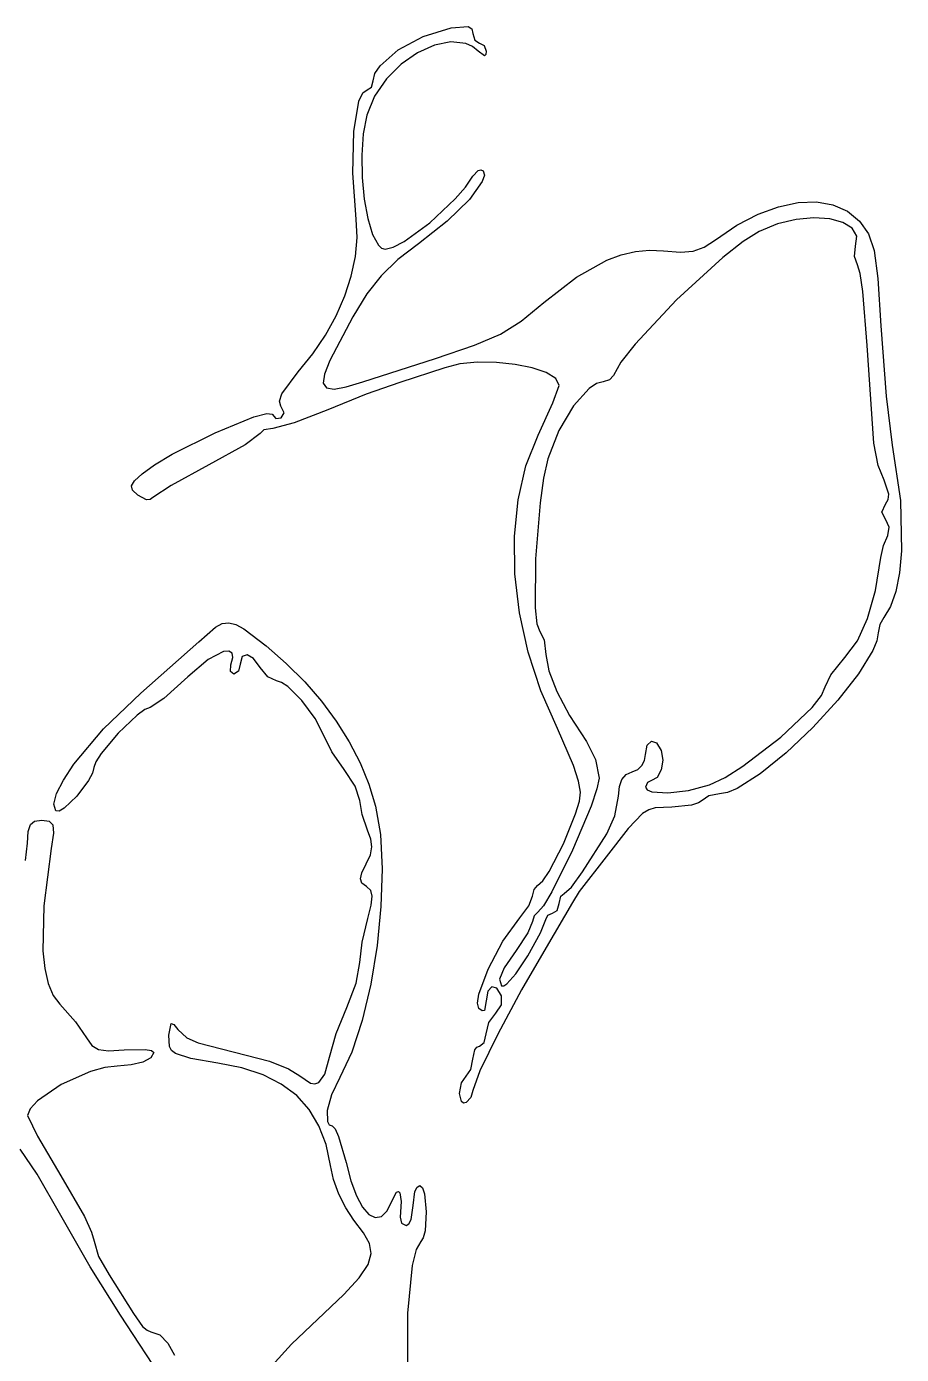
# Model space of a CAD drawing. Extents: x 56 to 1033, y 17 to 979.
# Drawn here: x 937.3 to 1014.9, y 418.8 to 536.5 of the extents above; entities that cross this region are included whole.
import ezdxf

# ---------------------------------------------------------------- set-up
doc = ezdxf.new("R2010")
doc.units = 0

msp = doc.modelspace()

# ---------------------------------------------------------------- linework, layer by layer
at = {"layer": 'Layer 1'}
for p, q in [((972.462134, 535.670091), (974.95556, 536.44318)), ((974.95556, 536.44318), (976.459819, 536.542014)), ((976.459819, 536.542014), (976.776067, 536.334287)), ((976.776067, 536.334287), (976.87009, 535.93707)), ((976.87009, 535.93707), (977.043129, 535.323416)), ((970.239679, 534.464114), (972.462134, 535.670091)), ((973.459727, 534.901952), (971.95235, 534.221399)), ((974.925565, 535.189545), (973.459727, 534.901952)), ((976.252043, 535.028036), (974.925565, 535.189545)), ((976.832453, 534.761322), (976.252043, 535.028036)), ((977.34134, 534.36128), (976.832453, 534.761322)), ((977.043129, 535.323416), (977.45916, 535.06818)), ((977.45916, 535.06818), (977.875195, 534.860523)), ((977.875195, 534.860523), (978.04823, 534.36128)), ((968.644739, 533.068257), (970.239679, 534.464114)), ((971.95235, 534.221399), (970.501255, 533.204027)), ((977.900922, 533.948915), (977.34134, 534.36128)), ((978.01508, 534.052006), (977.900922, 533.948915)), ((978.04823, 534.36128), (978.01508, 534.052006)), ((968.03386, 531.72553), (968.194008, 532.375065)), ((968.194008, 532.375065), (968.644739, 533.068257)), ((970.501255, 533.204027), (969.204263, 531.90598)), ((967.50923, 530.94461), (967.879744, 531.174)), ((967.879744, 531.174), (968.03386, 531.72553)), ((969.204263, 531.90598), (968.159194, 530.3834)), ((966.777421, 529.91247), (967.110695, 530.673483)), ((967.110695, 530.673483), (967.50923, 530.94461)), ((968.159194, 530.3834), (967.46387, 528.69243)), ((966.333587, 527.234978), (966.777421, 529.91247)), ((967.46387, 528.69243), (967.145904, 527.030688)), ((966.231593, 523.540527), (966.333587, 527.234978)), ((967.145904, 527.030688), (967.014558, 525.143973)), ((967.014558, 525.143973), (967.050993, 523.169917)), ((966.5253, 519.45751), (966.231593, 523.540527)), ((967.050993, 523.169917), (967.236367, 521.246151)), ((976.218302, 522.312393), (976.8775, 523.2816)), ((976.8775, 523.2816), (977.344277, 523.783806)), ((977.344277, 523.783806), (977.578395, 523.844459)), ((977.578395, 523.844459), (977.77381, 523.75733)), ((977.888794, 523.373541), (977.703779, 522.796843)), ((977.77381, 523.75733), (977.888794, 523.373541)), ((975.307832, 521.254559), (976.218302, 522.312393)), ((977.703779, 522.796843), (976.559517, 521.207151)), ((967.236367, 521.246151), (967.551844, 519.510308)), ((973.056089, 519.141603), (975.307832, 521.254559)), ((976.559517, 521.207151), (974.592555, 519.273129)), ((1002.15281, 519.890308), (1003.977581, 520.565834)), ((1003.977581, 520.565834), (1005.714922, 520.935795)), ((1005.714922, 520.935795), (1007.332205, 520.996008)), ((1007.332205, 520.996008), (1008.796799, 520.742289)), ((1008.796799, 520.742289), (1010.076074, 520.170454)), ((966.605672, 517.841628), (966.5253, 519.45751)), ((967.551844, 519.510308), (967.978583, 518.100019)), ((1000.273239, 518.913403), (1002.15281, 519.890308)), ((1005.537271, 519.426717), (1003.885703, 519.032404)), ((1007.108887, 519.573657), (1005.537271, 519.426717)), ((1008.515973, 519.48628), (1007.108887, 519.573657)), ((1009.67395, 519.177644), (1008.515973, 519.48628)), ((1010.076074, 520.170454), (1011.1374, 519.27632)), ((970.768299, 517.479902), (973.056089, 519.141603)), ((974.592555, 519.273129), (972.05442, 517.27965)), ((998.3715, 517.6393), (1000.273239, 518.913403)), ((1002.23876, 518.37766), (1000.824613, 517.489178)), ((1003.885703, 519.032404), (1002.23876, 518.37766)), ((1010.498243, 518.660806), (1009.67395, 519.177644)), ((1010.904272, 517.948822), (1010.498243, 518.660806)), ((1011.1374, 519.27632), (1011.949159, 518.169853)), ((1011.949159, 518.169853), (1012.447025, 516.689705)), ((966.459955, 516.152041), (966.605672, 517.841628)), ((967.978583, 518.100019), (968.497745, 517.152916)), ((968.497745, 517.152916), (968.786097, 516.896069)), ((969.81277, 516.986139), (970.768299, 517.479902)), ((972.05442, 517.27965), (970.216905, 515.872203)), ((997.367356, 516.987471), (998.3715, 517.6393)), ((1000.824613, 517.489178), (999.022881, 516.07091)), ((1010.700273, 516.163612), (1010.80746, 517.05475)), ((1010.80746, 517.05475), (1010.904272, 517.948822)), ((966.097965, 514.414624), (966.459955, 516.152041)), ((970.216905, 515.872203), (968.745704, 514.448661)), ((968.786097, 516.896069), (969.09049, 516.80663)), ((969.09049, 516.80663), (969.81277, 516.986139)), ((986.048828, 514.322872), (988.742669, 515.819161)), ((988.742669, 515.819161), (990.033312, 516.290696)), ((990.033312, 516.290696), (991.2976, 516.582628)), ((991.2976, 516.582628), (992.543905, 516.698561)), ((992.543905, 516.698561), (993.7806, 516.6421)), ((993.7806, 516.6421), (995.273849, 516.532737)), ((999.022881, 516.07091), (994.918618, 512.300276)), ((995.273849, 516.532737), (996.40212, 516.633239)), ((996.40212, 516.633239), (997.367356, 516.987471)), ((1010.97416, 515.4065), (1010.700273, 516.163612)), ((1012.447025, 516.689705), (1012.764403, 514.183355)), ((1011.211255, 514.638266), (1010.97416, 515.4065)), ((1011.453423, 513.035705), (1011.211255, 514.638266)), ((965.529516, 512.655247), (966.097965, 514.414624)), ((968.745704, 514.448661), (967.473956, 512.823574)), ((983.1491, 512.06493), (986.048828, 514.322872)), ((1012.764403, 514.183355), (1013.0347, 509.99828)), ((964.764424, 510.899785), (965.529516, 512.655247)), ((967.473956, 512.823574), (966.2348, 510.81149)), ((994.918618, 512.300276), (991.249875, 508.376285)), ((1011.83916, 508.26491), (1011.453423, 513.035705)), ((981.146099, 510.405473), (983.1491, 512.06493)), ((963.812502, 509.17411), (964.764424, 510.899785)), ((966.2348, 510.81149), (964.184644, 506.938369)), ((979.329555, 509.25836), (981.146099, 510.405473)), ((1013.0347, 509.99828), (1013.509875, 503.748496)), ((962.683566, 507.504094), (963.812502, 509.17411)), ((977.026974, 508.275924), (979.329555, 509.25836)), ((973.56586, 507.1105), (977.026974, 508.275924)), ((991.249875, 508.376285), (989.992545, 506.766319)), ((1012.425735, 499.60779), (1011.83916, 508.26491)), ((961.38743, 505.91561), (962.683566, 507.504094)), ((964.184644, 506.938369), (963.710235, 505.717543)), ((967.10843, 505.02501), (973.56586, 507.1105)), ((975.726213, 506.617243), (974.39521, 506.26445)), ((977.293055, 506.775389), (975.726213, 506.617243)), ((978.968553, 506.758263), (977.293055, 506.775389)), ((980.625525, 506.585239), (978.968553, 506.758263)), ((982.136789, 506.275689), (980.625525, 506.585239)), ((989.992545, 506.766319), (989.34056, 505.60946)), ((959.929224, 503.964903), (961.38743, 505.91561)), ((963.710235, 505.717543), (963.611724, 504.915681)), ((974.39521, 506.26445), (970.39117, 504.96843)), ((983.375162, 505.848989), (982.136789, 506.275689)), ((984.213464, 505.324511), (983.375162, 505.848989)), ((984.52451, 504.72163), (984.213464, 505.324511)), ((989.34056, 505.60946), (988.989108, 505.196654)), ((963.611724, 504.915681), (963.895699, 504.489141)), ((963.895699, 504.489141), (964.56875, 504.394278)), ((964.56875, 504.394278), (965.637464, 504.587449)), ((965.637464, 504.587449), (967.10843, 505.02501)), ((970.39117, 504.96843), (967.421352, 503.941327)), ((983.9756, 503.177186), (984.52451, 504.72163)), ((987.170435, 504.439039), (985.783788, 502.895026)), ((987.826728, 504.871793), (987.170435, 504.439039)), ((988.4199, 505.02495), (987.826728, 504.871793)), ((988.989108, 505.196654), (988.4199, 505.02495)), ((959.72636, 503.32345), (959.929224, 503.964903)), ((959.85965, 502.87536), (959.72636, 503.32345)), ((960.13714, 502.273028), (959.85965, 502.87536)), ((967.421352, 503.941327), (964.00365, 502.55076)), ((982.64942, 500.30351), (983.9756, 503.177186)), ((985.783788, 502.895026), (984.490556, 500.713493)), ((1013.509875, 503.748496), (1014.0575, 499.42868)), ((954.020326, 500.512136), (957.46691, 501.923003)), ((957.46691, 501.923003), (958.592888, 502.231104)), ((958.592888, 502.231104), (959.07327, 502.16117)), ((959.07327, 502.16117), (959.39952, 501.785373)), ((959.39952, 501.785373), (959.86665, 501.83388)), ((959.86665, 501.83388), (960.13714, 502.273028)), ((964.00365, 502.55076), (961.034645, 501.385873)), ((950.21784, 498.607457), (954.020326, 500.512136)), ((958.350112, 500.77159), (958.01939, 500.45956)), ((959.14372, 500.90137), (958.350112, 500.77159)), ((961.034645, 501.385873), (959.14372, 500.90137)), ((984.490556, 500.713493), (983.52134, 498.21502)), ((956.677914, 499.457655), (953.45402, 497.66924)), ((958.01939, 500.45956), (956.677914, 499.457655)), ((981.575022, 497.575784), (982.64942, 500.30351)), ((1012.798054, 497.614473), (1012.425735, 499.60779)), ((1014.0575, 499.42868), (1014.768127, 494.495549)), ((948.646983, 497.682089), (950.21784, 498.607457)), ((983.52134, 498.21502), (983.144024, 496.49374)), ((947.54377, 496.88785), (948.646983, 497.682089)), ((953.45402, 497.66924), (950.113876, 495.846401)), ((980.877763, 494.573445), (981.575022, 497.575784)), ((1013.33286, 496.29841), (1012.798054, 497.614473)), ((946.596577, 495.80916), (946.86842, 496.255109)), ((946.703339, 495.424681), (946.596577, 495.80916)), ((946.86842, 496.255109), (947.54377, 496.88785)), ((950.113876, 495.846401), (948.49277, 494.76172)), ((983.144024, 496.49374), (982.830578, 494.303567)), ((1013.746448, 495.082199), (1013.33286, 496.29841)), ((947.1638, 494.97635), (946.703339, 495.424681)), ((947.948975, 494.568499), (947.1638, 494.97635)), ((948.49277, 494.76172), (948.263262, 494.588007)), ((1013.686208, 494.607387), (1013.746448, 495.082199)), ((948.263262, 494.588007), (947.948975, 494.568499)), ((980.553496, 491.358806), (980.877763, 494.573445)), ((982.830578, 494.303567), (982.433133, 489.343867)), ((1013.132548, 493.474949), (1013.44956, 494.19313)), ((1013.47456, 492.80941), (1013.132548, 493.474949)), ((1013.44956, 494.19313), (1013.686208, 494.607387)), ((1014.768127, 494.495549), (1014.865037, 490.033039)), ((1013.790098, 492.133683), (1013.47456, 492.80941)), ((980.598074, 487.994179), (980.553496, 491.358806)), ((1013.27506, 490.519829), (1013.64776, 491.40994)), ((1013.64776, 491.40994), (1013.790098, 492.133683)), ((1013.03646, 489.4441), (1013.27506, 490.519829)), ((1014.865037, 490.033039), (1014.689646, 488.105001)), ((982.433133, 489.343867), (982.404668, 484.990569)), ((1012.555199, 486.524252), (1013.03646, 489.4441)), ((981.00735, 484.541874), (980.598074, 487.994179)), ((1014.689646, 488.105001), (1014.36838, 486.446699)), ((1011.858922, 484.05714), (1012.555199, 486.524252)), ((1014.36838, 486.446699), (1013.903758, 485.108827)), ((981.777178, 481.064203), (981.00735, 484.541874)), ((982.404668, 484.990569), (982.552449, 483.558398)), ((1010.955815, 482.065588), (1011.858922, 484.05714)), ((1013.2983, 484.14208), (1012.949275, 483.509785)), ((1013.903758, 485.108827), (1013.2983, 484.14208)), ((952.56574, 481.982125), (954.056769, 483.279819)), ((954.056769, 483.279819), (954.653096, 483.59032)), ((954.653096, 483.59032), (955.230087, 483.670268)), ((955.230087, 483.670268), (955.847837, 483.515918)), ((955.847837, 483.515918), (956.566437, 483.123528)), ((956.566437, 483.123528), (958.54656, 481.609655)), ((982.552449, 483.558398), (982.82085, 482.89832)), ((982.82085, 482.89832), (983.19565, 482.163041)), ((1012.949275, 483.509785), (1012.8041, 482.77549)), ((947.42612, 477.416745), (952.56574, 481.982125)), ((983.19565, 482.163041), (983.35154, 480.85576)), ((1009.85406, 480.57242), (1010.955815, 482.065588)), ((1012.682356, 482.064325), (1012.334942, 481.202444)), ((1012.8041, 482.77549), (1012.682356, 482.064325)), ((954.776641, 481.119828), (953.401529, 480.39975)), ((955.241785, 481.162113), (954.776641, 481.119828)), ((955.523135, 480.982801), (955.241785, 481.162113)), ((955.4279, 479.930105), (955.594053, 480.574572)), ((955.594053, 480.574572), (955.523135, 480.982801)), ((956.424681, 480.671081), (956.25285, 479.989685)), ((956.858336, 480.835485), (956.424681, 480.671081)), ((957.431058, 480.503352), (956.858336, 480.835485)), ((958.02009, 479.695135), (957.431058, 480.503352)), ((958.54656, 481.609655), (960.329128, 480.053284)), ((982.90341, 477.623478), (981.777178, 481.064203)), ((983.35154, 480.85576), (983.596251, 479.393443)), ((1008.609835, 479.059904), (1009.85406, 480.57242)), ((1012.334942, 481.202444), (1011.070003, 479.135037)), ((953.401529, 480.39975), (951.61091, 478.881135)), ((955.372165, 479.348136), (955.4279, 479.930105)), ((955.68228, 479.106075), (955.372165, 479.348136)), ((956.085236, 479.365634), (955.68228, 479.106075)), ((956.25285, 479.989685), (956.085236, 479.365634)), ((958.703497, 478.863063), (958.02009, 479.695135)), ((960.329128, 480.053284), (961.962082, 478.415505)), ((983.596251, 479.393443), (984.304394, 477.561567)), ((951.61091, 478.881135), (949.484965, 476.959794)), ((959.46117, 478.516975), (958.703497, 478.863063)), ((959.904157, 478.382456), (959.46117, 478.516975)), ((960.457224, 478.012405), (959.904157, 478.382456)), ((961.962082, 478.415505), (963.438909, 476.705845)), ((1008.09236, 477.97584), (1008.609835, 479.059904)), ((1011.070003, 479.135037), (1009.223088, 476.790288)), ((944.120181, 474.265002), (947.42612, 477.416745)), ((949.484965, 476.959794), (948.2523, 476.160655)), ((961.719951, 476.766726), (960.457224, 478.012405)), ((984.3819, 474.28201), (982.90341, 477.623478)), ((984.304394, 477.561567), (985.436982, 475.443751)), ((1006.94646, 476.142307), (1007.784782, 477.212888)), ((1007.784782, 477.212888), (1008.09236, 477.97584)), ((947.781313, 475.972152), (947.098453, 475.4668)), ((948.2523, 476.160655), (947.781313, 475.972152)), ((962.902063, 475.18199), (961.719951, 476.766726)), ((963.438909, 476.705845), (964.753095, 474.93383)), ((1004.184059, 473.508582), (1006.94646, 476.142307)), ((1009.223088, 476.790288), (1007.008, 474.385213)), ((947.098453, 475.4668), (945.434436, 473.866495)), ((963.65627, 473.660245), (962.902063, 475.18199)), ((964.753095, 474.93383), (965.898126, 473.108987)), ((985.436982, 475.443751), (986.95503, 473.12361)), ((941.502051, 471.116473), (944.120181, 474.265002)), ((945.434436, 473.866495), (943.934889, 472.08163)), ((964.358891, 472.232766), (963.65627, 473.660245)), ((985.802556, 470.99683), (984.3819, 474.28201)), ((1000.818109, 470.935312), (1004.184059, 473.508582)), ((1007.008, 474.385213), (1004.638543, 472.136828)), ((965.898126, 473.108987), (966.867487, 471.240842)), ((986.95503, 473.12361), (987.739818, 471.526896)), ((992.18716, 471.98125), (992.334401, 472.819835)), ((992.334401, 472.819835), (992.695732, 473.177846)), ((992.695732, 473.177846), (993.150571, 473.024981)), ((993.150571, 473.024981), (993.57833, 472.33094)), ((993.57833, 472.33094), (993.717664, 471.474317)), ((940.573109, 469.712498), (941.502051, 471.116473)), ((943.457616, 471.345578), (943.27445, 470.834095)), ((943.934889, 472.08163), (943.457616, 471.345578)), ((965.46421, 470.666455), (964.358891, 472.232766)), ((966.867487, 471.240842), (967.654667, 469.338923)), ((987.739818, 471.526896), (988.0691, 469.88369)), ((991.86242, 471.002976), (992.1022, 471.455037)), ((992.1022, 471.455037), (992.18716, 471.98125)), ((993.717664, 471.474317), (993.575949, 470.61225)), ((1004.638543, 472.136828), (1002.328522, 470.262152)), ((943.1432, 470.32645), (942.807873, 469.68944)), ((943.27445, 470.834095), (943.1432, 470.32645)), ((966.447391, 469.165768), (965.46421, 470.666455)), ((986.245818, 469.606212), (985.802556, 470.99683)), ((990.09191, 469.778126), (990.464641, 470.196615)), ((990.464641, 470.196615), (991.00899, 470.43985)), ((991.00899, 470.43985), (991.490467, 470.654702)), ((991.490467, 470.654702), (991.86242, 471.002976)), ((993.219147, 469.946818), (992.71322, 469.6801)), ((993.575949, 470.61225), (993.219147, 469.946818)), ((997.86156, 469.28314), (999.22535, 469.940298)), ((999.22535, 469.940298), (1000.818109, 470.935312)), ((1002.328522, 470.262152), (1000.291739, 468.9782)), ((939.962753, 468.512229), (940.573109, 469.712498)), ((942.807873, 469.68944), (941.766632, 468.301799)), ((966.85632, 467.896035), (966.447391, 469.165768)), ((967.654667, 469.338923), (968.25315, 467.412755)), ((986.42171, 468.63082), (986.245818, 469.606212)), ((987.875021, 468.928668), (987.351102, 467.406271)), ((988.0691, 469.88369), (987.875021, 468.928668)), ((989.78779, 468.28595), (989.872419, 469.152025)), ((989.872419, 469.152025), (990.09191, 469.778126)), ((992.341702, 469.507049), (992.18716, 469.09099)), ((992.18716, 469.09099), (992.336493, 468.838369)), ((992.336493, 468.838369), (992.749823, 468.668306)), ((992.71322, 469.6801), (992.341702, 469.507049)), ((994.160461, 468.568821), (996.003049, 468.778458)), ((996.003049, 468.778458), (997.86156, 469.28314)), ((1000.291739, 468.9782), (999.442627, 468.625564)), ((939.719861, 467.5833), (939.962753, 468.512229)), ((939.89331, 466.993345), (939.719861, 467.5833)), ((941.766632, 468.301799), (940.634016, 467.220118)), ((967.05781, 466.673239), (966.85632, 467.896035)), ((985.983972, 466.724566), (986.311412, 467.834219)), ((986.311412, 467.834219), (986.42171, 468.63082)), ((989.467194, 466.543678), (989.78779, 468.28595)), ((992.749823, 468.668306), (994.160461, 468.568821)), ((996.86845, 467.684191), (996.252671, 467.496879)), ((997.19342, 467.91292), (996.86845, 467.684191)), ((997.798495, 468.328951), (997.19342, 467.91292)), ((998.742, 468.50199), (997.798495, 468.328951)), ((999.442627, 468.625564), (998.742, 468.50199)), ((940.184469, 466.965559), (939.89331, 466.993345)), ((940.634016, 467.220118), (940.184469, 466.965559)), ((967.54223, 465.285345), (967.05781, 466.673239)), ((968.25315, 467.412755), (968.684416, 464.873876)), ((984.903037, 464.056134), (985.983972, 466.724566)), ((987.351102, 467.406271), (985.695148, 463.490751)), ((988.75689, 464.94677), (989.467194, 466.543678)), ((991.914959, 466.740929), (990.637413, 465.425473)), ((992.461122, 467.069302), (991.914959, 466.740929)), ((993.031418, 467.243308), (992.461122, 467.069302)), ((994.50202, 467.32383), (993.031418, 467.243308)), ((996.252671, 467.496879), (994.50202, 467.32383)), ((937.452995, 465.142423), (937.641124, 465.760704)), ((937.641124, 465.760704), (938.023448, 466.064943)), ((938.023448, 466.064943), (938.65624, 466.146135)), ((938.65624, 466.146135), (939.324493, 466.077081)), ((939.324493, 466.077081), (939.6481, 465.753358)), ((939.6481, 465.753358), (939.68568, 465.00012)), ((967.83999, 464.482122), (967.54223, 465.285345)), ((990.637413, 465.425473), (988.68355, 462.90572)), ((937.211794, 462.569511), (937.40279, 464.119105)), ((937.40279, 464.119105), (937.452995, 465.142423)), ((939.68568, 465.00012), (939.49585, 463.642525)), ((967.921917, 463.77978), (967.83999, 464.482122)), ((968.684416, 464.873876), (968.833133, 461.848447)), ((983.629657, 461.605582), (984.903037, 464.056134)), ((986.5909, 461.56329), (988.75689, 464.94677)), ((939.49585, 463.642525), (938.846026, 458.566613)), ((967.42223, 462.273885), (967.784001, 463.077355)), ((967.784001, 463.077355), (967.921917, 463.77978)), ((985.695148, 463.490751), (983.86405, 459.799925)), ((988.68355, 462.90572), (986.30243, 459.83793)), ((967.038576, 461.481038), (967.42223, 462.273885)), ((968.833133, 461.848447), (968.722429, 458.512407)), ((966.912149, 460.950119), (967.038576, 461.481038)), ((967.043562, 460.578475), (966.912149, 460.950119)), ((967.43343, 460.263455), (967.043562, 460.578475)), ((982.61458, 460.35297), (983.061659, 460.76828)), ((983.061659, 460.76828), (983.629657, 461.605582)), ((985.62904, 460.227254), (986.5909, 461.56329)), ((967.814057, 459.914793), (967.43343, 460.263455)), ((967.957517, 459.407603), (967.814057, 459.914793)), ((967.868932, 458.621295), (967.957517, 459.407603)), ((981.841115, 458.566241), (982.17277, 459.43317)), ((982.17277, 459.43317), (982.302557, 460.001779)), ((982.302557, 460.001779), (982.61458, 460.35297)), ((983.86405, 459.799925), (983.121201, 458.558397)), ((984.52911, 458.7821), (984.658903, 459.40724)), ((984.658903, 459.40724), (984.97093, 459.66941)), ((984.97093, 459.66941), (985.62904, 460.227254)), ((986.30243, 459.83793), (985.70636, 458.86616)), ((938.846026, 458.566613), (938.756421, 454.580743)), ((967.55342, 457.435285), (967.868932, 458.621295)), ((968.722429, 458.512407), (968.375432, 455.041698)), ((981.04374, 457.49784), (981.841115, 458.566241)), ((983.121201, 458.558397), (982.62062, 457.99659)), ((985.70636, 458.86616), (983.37752, 454.86501)), ((983.94002, 457.89845), (984.356069, 458.158021)), ((984.356069, 458.158021), (984.52911, 458.7821)), ((967.061741, 455.330023), (967.55342, 457.435285)), ((979.534814, 455.437893), (981.04374, 457.49784)), ((982.17339, 457.16857), (981.740783, 456.155286)), ((982.304759, 457.672378), (982.17339, 457.16857)), ((982.62062, 457.99659), (982.304759, 457.672378)), ((982.875086, 456.171535), (983.35095, 457.34578)), ((983.35095, 457.34578), (983.523989, 457.736111)), ((983.523989, 457.736111), (983.94002, 457.89845)), ((981.740783, 456.155286), (980.70069, 454.60609)), ((981.73098, 454.12444), (982.875086, 456.171535)), ((938.756421, 454.580743), (938.921913, 452.992744)), ((966.85723, 453.531495), (967.061741, 455.330023)), ((968.375432, 455.041698), (967.81527, 451.612258)), ((978.214613, 452.942005), (979.534814, 455.437893)), ((980.70069, 454.60609), (979.660589, 453.057863)), ((983.37752, 454.86501), (981.178136, 451.117495)), ((966.513999, 451.705144), (966.85723, 453.531495)), ((980.676825, 452.525822), (981.73158, 454.12439)), ((981.73158, 454.12439), (981.73098, 454.12444)), ((938.921913, 452.992744), (939.227713, 451.672663)), ((977.401527, 450.715052), (978.214613, 452.942005)), ((979.660589, 453.057863), (979.22798, 452.04689)), ((979.889943, 451.631758), (980.676825, 452.525822)), ((939.227713, 451.672663), (939.673907, 450.618967)), ((965.68881, 449.532975), (966.513999, 451.705144)), ((967.81527, 451.612258), (967.065068, 448.400027)), ((978.550993, 451.37887), (978.19442, 450.98823)), ((979.000344, 451.255227), (978.550993, 451.37887)), ((979.42389, 450.57801), (979.000344, 451.255227)), ((981.178136, 451.117495), (979.072621, 447.191016)), ((979.22798, 452.04689), (979.397978, 451.464634)), ((979.397978, 451.464634), (979.605405, 451.455926)), ((979.605405, 451.455926), (979.889943, 451.631758)), ((939.673907, 450.618967), (940.26058, 449.830125)), ((977.284651, 449.9227), (977.401527, 450.715052)), ((977.41395, 449.46191), (977.284651, 449.9227)), ((978.04921, 450.1226), (977.901928, 449.274324)), ((978.19442, 450.98823), (978.04921, 450.1226)), ((979.402416, 449.777501), (979.42389, 450.57801)), ((940.26058, 449.830125), (941.639891, 448.271905)), ((964.754607, 447.244016), (965.68881, 449.532975)), ((977.70485, 449.243141), (977.41395, 449.46191)), ((977.901928, 449.274324), (977.70485, 449.243141)), ((978.298507, 448.210901), (978.89786, 449.03319)), ((978.89786, 449.03319), (979.402416, 449.777501)), ((941.639891, 448.271905), (942.62315, 446.858495)), ((949.91657, 447.092565), (950.135447, 448.121265)), ((950.135447, 448.121265), (950.36011, 448.040903)), ((950.36011, 448.040903), (950.72166, 447.602085)), ((950.72166, 447.602085), (951.528235, 446.866188)), ((967.065068, 448.400027), (966.147956, 445.580946)), ((978.04921, 447.2229), (978.298507, 448.210901)), ((942.62315, 446.858495), (943.080446, 446.188954)), ((949.970723, 446.098333), (949.91657, 447.092565)), ((951.528235, 446.866188), (952.505, 446.413115)), ((952.505, 446.413115), (958.842729, 444.771633)), ((964.14931, 445.136835), (964.754607, 447.244016)), ((977.46015, 446.11684), (977.876169, 446.441739)), ((979.072621, 447.191016), (977.492708, 443.927809)), ((977.876169, 446.441739), (978.04921, 447.2229)), ((943.080446, 446.188954), (943.670005, 445.826483)), ((943.670005, 445.826483), (944.570311, 445.714207)), ((944.570311, 445.714207), (945.95985, 445.795255)), ((945.95985, 445.795255), (947.821176, 445.826203)), ((947.821176, 445.826203), (948.387388, 445.723967)), ((948.59534, 445.553805), (948.330688, 445.09393)), ((948.387388, 445.723967), (948.59534, 445.553805)), ((950.167597, 445.745283), (949.970723, 446.098333)), ((950.524805, 445.461415), (950.167597, 445.745283)), ((951.861625, 445.02063), (950.524805, 445.461415)), ((966.147956, 445.580946), (965.08706, 443.330955)), ((976.87104, 444.97344), (977.044095, 445.78097)), ((977.044095, 445.78097), (977.231414, 446.02662)), ((977.231414, 446.02662), (977.46015, 446.11684)), ((944.232573, 444.221293), (942.980931, 443.869227)), ((945.32716, 444.350135), (944.232573, 444.221293)), ((946.575816, 444.447608), (945.32716, 444.350135)), ((947.617252, 444.710369), (946.575816, 444.447608)), ((948.330688, 445.09393), (947.617252, 444.710369)), ((954.26399, 444.614795), (951.861625, 445.02063)), ((956.403032, 444.18806), (954.26399, 444.614795)), ((958.277416, 443.568195), (956.403032, 444.18806)), ((958.842729, 444.771633), (960.542103, 444.11638)), ((960.542103, 444.11638), (961.53914, 443.481465)), ((963.744836, 443.646683), (964.14931, 445.136835)), ((976.28197, 443.46598), (976.698001, 444.058944)), ((976.698001, 444.058944), (976.87104, 444.97344)), ((942.980931, 443.869227), (940.380045, 442.702195)), ((959.89225, 442.750555), (958.277416, 443.568195)), ((961.53914, 443.481465), (962.482427, 442.846065)), ((962.482427, 442.846065), (962.868048, 442.782217)), ((962.868048, 442.782217), (963.203434, 442.892115)), ((963.203434, 442.892115), (963.744836, 443.646683)), ((965.08706, 443.330955), (964.347621, 441.798964)), ((975.6929, 441.92374), (975.865939, 442.862762)), ((975.865939, 442.862762), (976.28197, 443.46598)), ((977.492708, 443.927809), (976.87013, 442.17011)), ((940.380045, 442.702195), (938.271624, 441.262575)), ((961.25264, 441.730499), (959.89225, 442.750555)), ((962.363695, 440.503382), (961.25264, 441.730499)), ((964.347621, 441.798964), (963.963536, 440.422741)), ((975.864997, 441.198671), (975.69196, 441.92376)), ((975.69196, 441.92376), (975.6929, 441.92374)), ((976.87013, 442.17011), (976.697086, 441.571353)), ((937.635564, 440.569775), (937.40279, 439.963905)), ((938.271624, 441.262575), (937.635564, 440.569775)), ((963.230521, 439.064561), (962.363695, 440.503382)), ((976.0523, 441.06132), (975.864997, 441.198671)), ((976.28102, 441.10968), (976.0523, 441.06132)), ((976.697086, 441.571353), (976.28102, 441.10968)), ((937.40279, 439.963905), (938.268002, 438.121138)), ((963.963536, 440.422741), (963.971014, 439.43001)), ((963.971014, 439.43001), (964.132903, 439.148618)), ((938.268002, 438.121138), (940.3482, 434.630305)), ((963.858227, 437.409393), (963.230521, 439.064561)), ((964.132903, 439.148618), (964.40626, 439.048495)), ((964.40626, 439.048495), (964.6558, 438.792825)), ((964.6558, 438.792825), (964.9691, 438.096698)), ((964.9691, 438.096698), (965.62674, 435.808355)), ((938.246329, 434.767935), (936.72688, 436.978575)), ((964.25192, 435.533235), (963.858227, 437.409393)), ((965.62674, 435.808355), (966.064759, 434.165932)), ((940.34384, 431.095935), (938.246329, 434.767935)), ((940.3482, 434.630305), (942.428391, 430.999208)), ((964.527001, 434.278848), (964.25192, 435.533235)), ((964.988729, 432.998311), (964.527001, 434.278848)), ((966.064759, 434.165932), (966.562438, 432.839332)), ((971.742012, 433.227634), (971.929319, 433.607317)), ((971.929319, 433.607317), (972.15804, 433.746765)), ((972.15804, 433.746765), (972.395996, 433.55187)), ((972.395996, 433.55187), (972.572697, 433.034333)), ((965.601722, 431.774094), (964.988729, 432.998311)), ((966.562438, 432.839332), (967.100219, 431.844793)), ((969.2612, 431.512009), (969.70612, 432.421345)), ((969.70612, 432.421345), (970.105173, 433.170625)), ((970.105173, 433.170625), (970.267093, 433.232312)), ((970.267093, 433.232312), (970.39508, 433.103276)), ((970.39508, 433.103276), (970.522665, 432.326782)), ((970.522665, 432.326782), (970.43475, 430.948625)), ((971.56897, 431.979525), (971.742012, 433.227634)), ((972.572697, 433.034333), (972.735169, 431.434218)), ((942.932227, 426.556331), (940.34384, 431.095935)), ((966.3306, 430.688665), (965.601722, 431.774094)), ((967.100219, 431.844793), (967.658544, 431.198554)), ((967.658544, 431.198554), (968.217854, 430.916851)), ((968.758592, 431.015924), (969.2612, 431.512009)), ((971.388351, 430.731404), (971.56897, 431.979525)), ((972.735169, 431.434218), (972.631126, 429.752191)), ((942.428391, 430.999208), (943.061204, 429.632478)), ((967.17964, 429.561316), (966.3306, 430.688665)), ((968.217854, 430.916851), (968.758592, 431.015924)), ((970.43475, 430.948625), (970.547907, 430.428583)), ((970.547907, 430.428583), (970.95409, 430.212275)), ((970.95409, 430.212275), (971.192839, 430.351722)), ((971.192839, 430.351722), (971.388351, 430.731404)), ((943.061204, 429.632478), (943.29362, 428.819195)), ((943.29362, 428.819195), (943.686464, 427.473906)), ((967.713388, 428.611453), (967.17964, 429.561316)), ((972.24624, 428.794025), (971.833803, 428.093714)), ((972.474684, 429.132265), (972.24624, 428.794025)), ((972.631126, 429.752191), (972.474684, 429.132265)), ((967.58513, 426.74722), (967.869374, 427.714835)), ((967.869374, 427.714835), (967.713388, 428.611453)), ((971.833803, 428.093714), (971.495478, 426.672251)), ((945.63178, 422.259705), (942.932227, 426.556331)), ((943.686464, 427.473906), (944.631, 425.849685)), ((966.798187, 425.584367), (967.58513, 426.74722)), ((971.495478, 426.672251), (971.077502, 422.431493)), ((944.631, 425.849685), (946.79232, 422.406875)), ((965.446077, 424.102035), (966.798187, 425.584367)), ((960.79648, 419.681965), (965.446077, 424.102035)), ((949.742872, 416.003456), (945.63178, 422.259705)), ((946.79232, 422.406875), (947.583366, 421.26276)), ((971.077502, 422.431493), (971.064996, 417.603)), ((947.583366, 421.26276), (947.986748, 420.91472)), ((947.986748, 420.91472), (948.32819, 420.786895)), ((948.32819, 420.786895), (949.112962, 420.508571)), ((949.112962, 420.508571), (949.844512, 419.771805)), ((949.844512, 419.771805), (950.415349, 418.723909)), ((959.054364, 417.769357), (960.79648, 419.681965))]:
    msp.add_line(p, q, dxfattribs=at)

doc.saveas('drawing.dxf')
